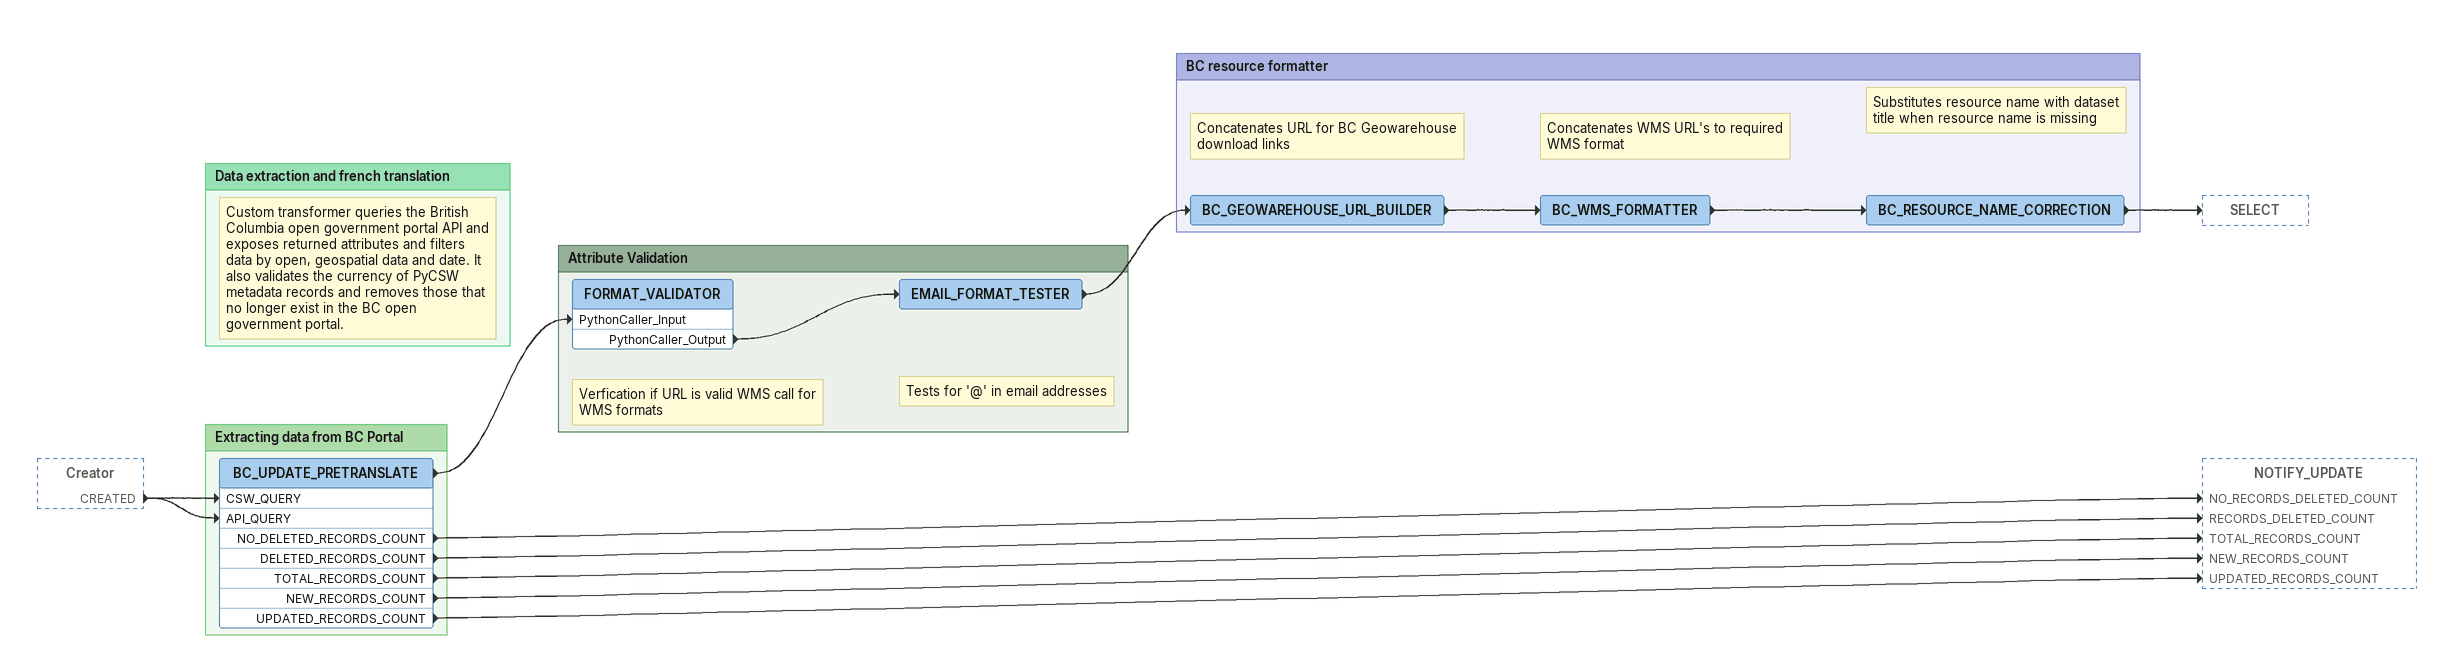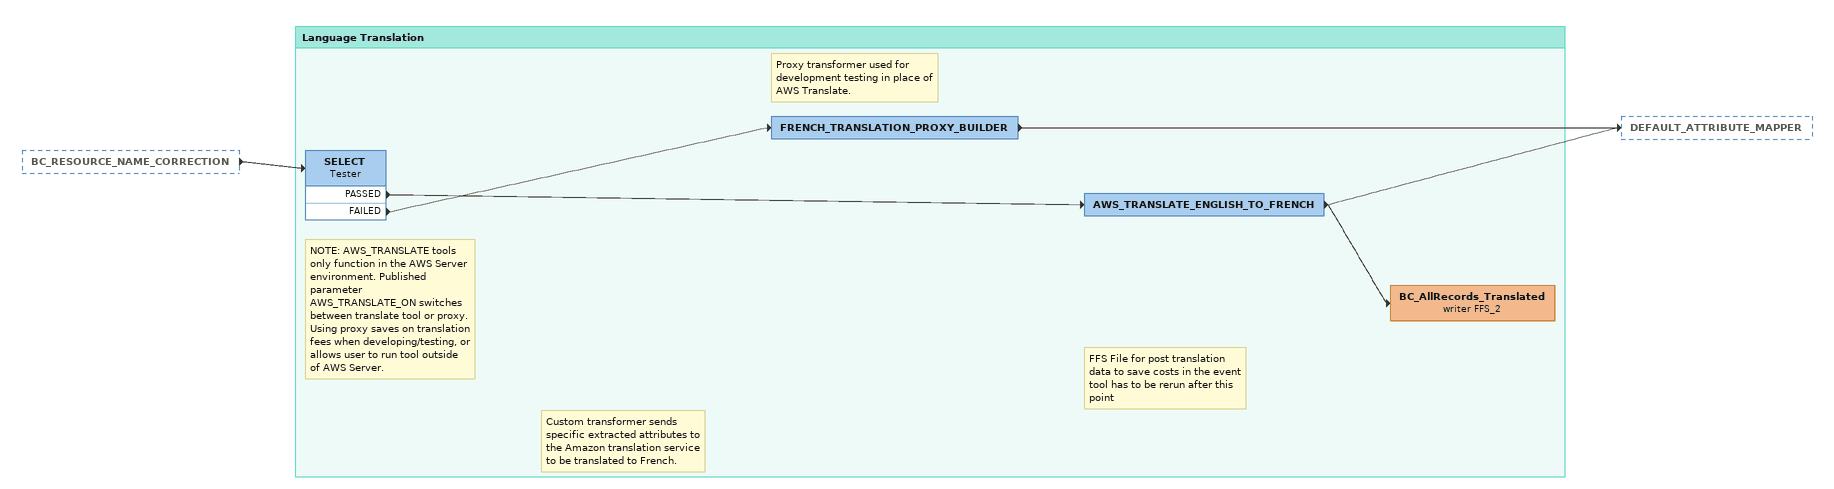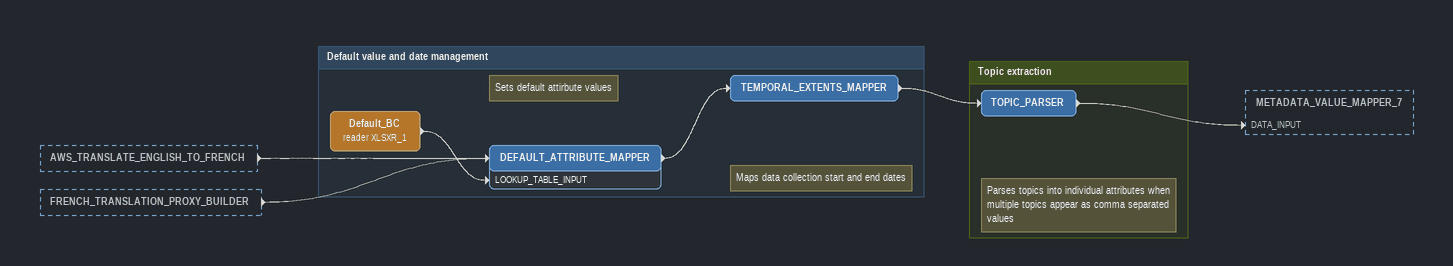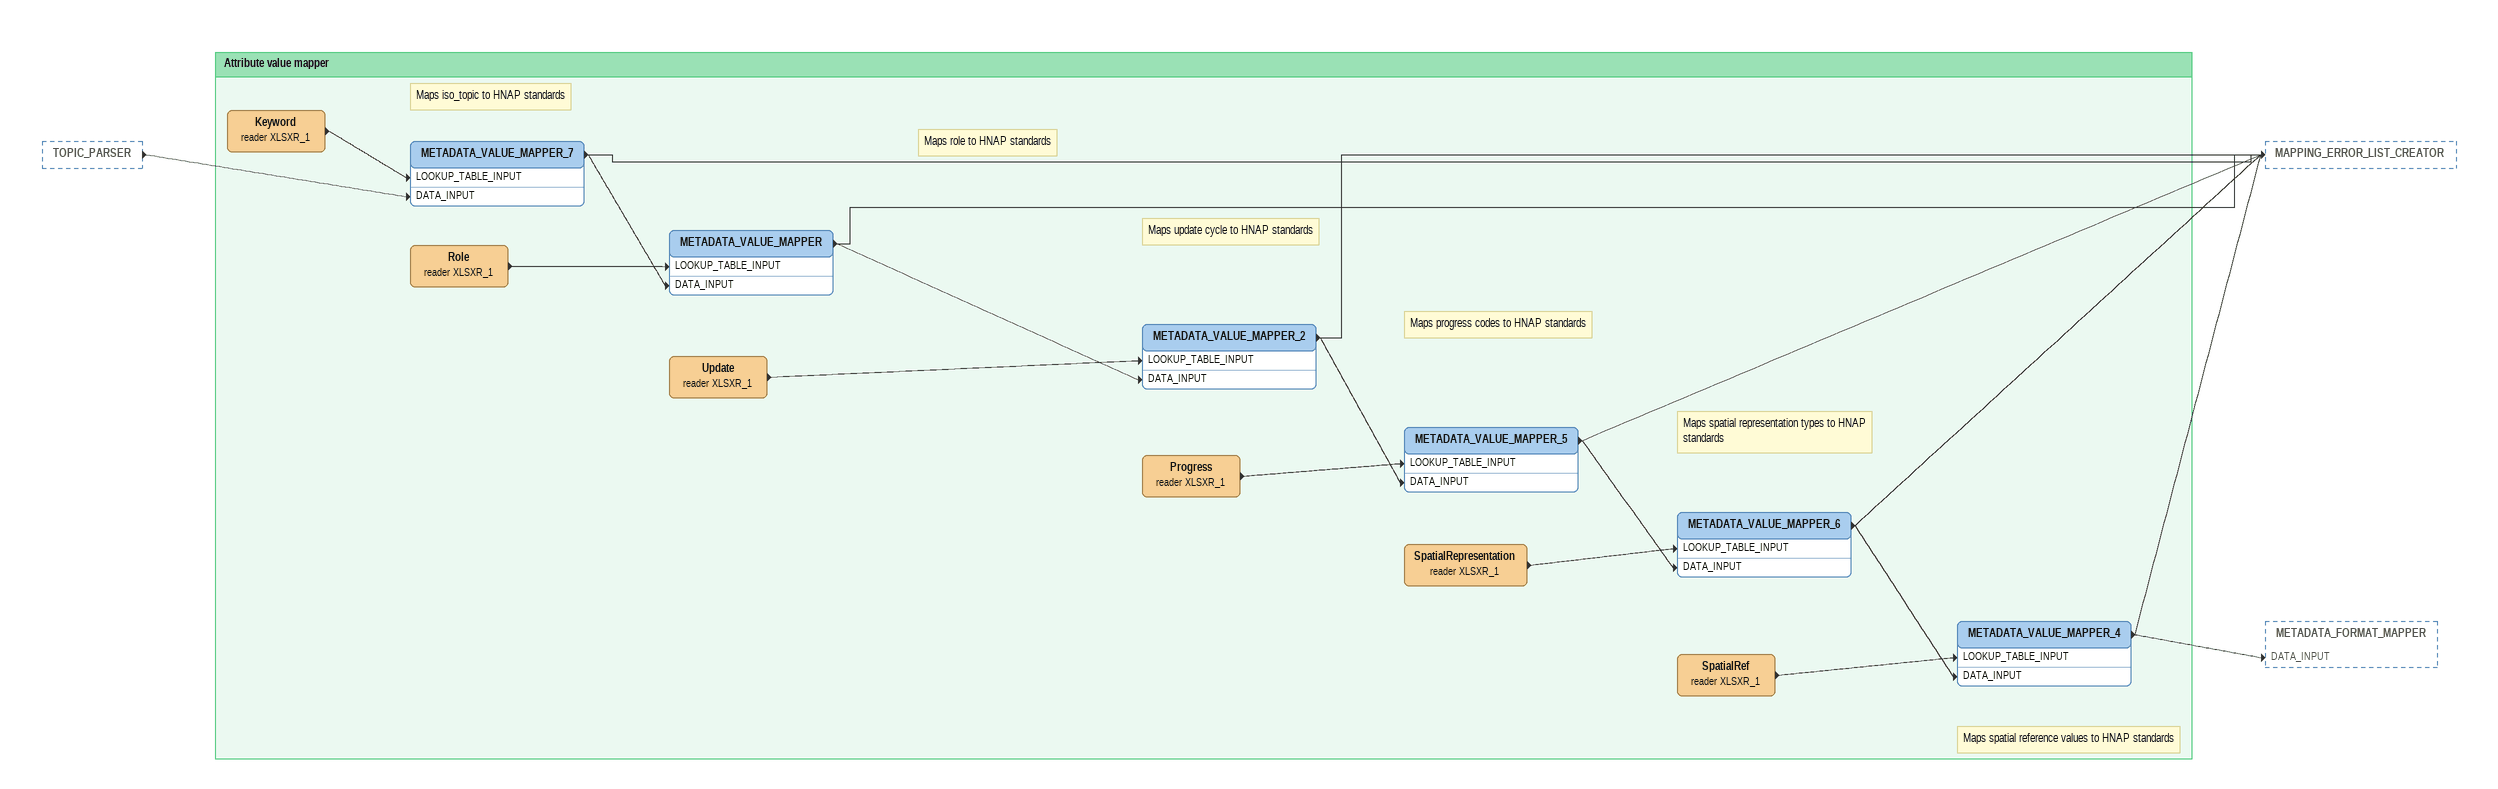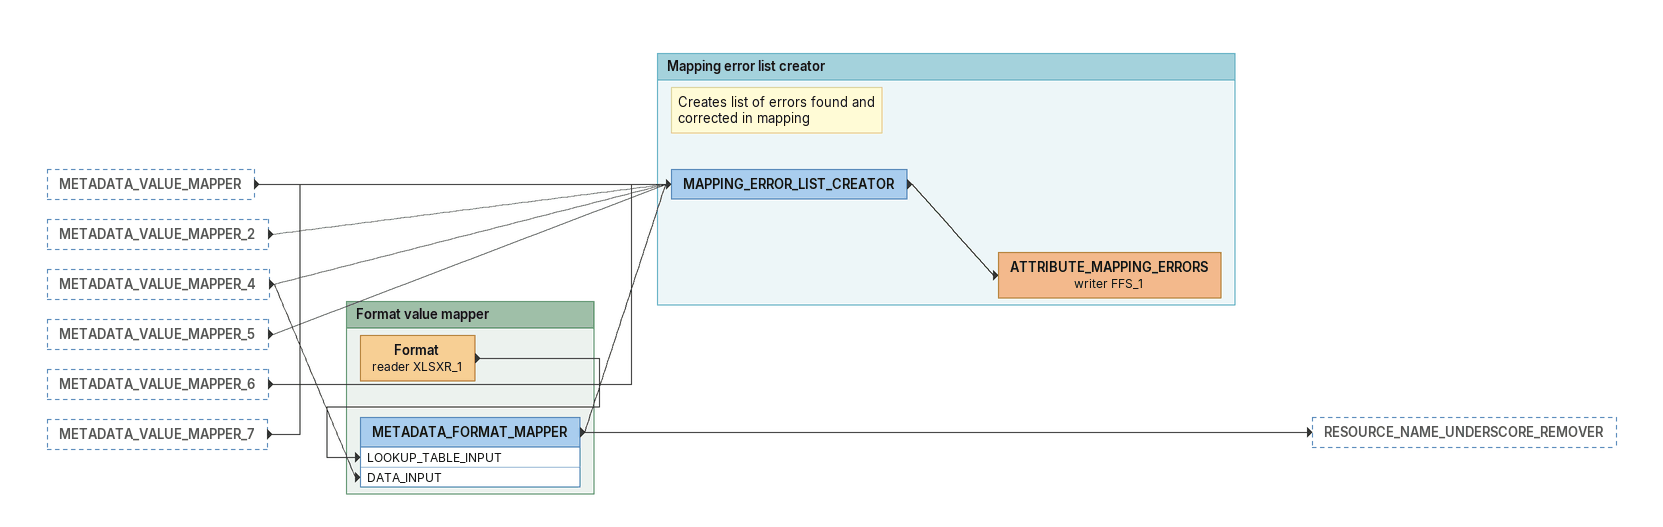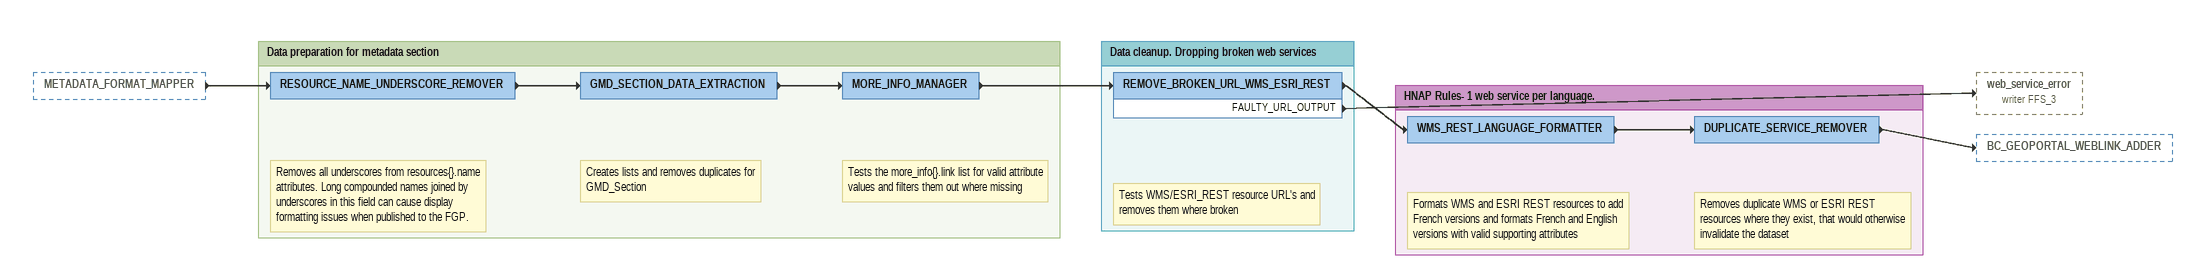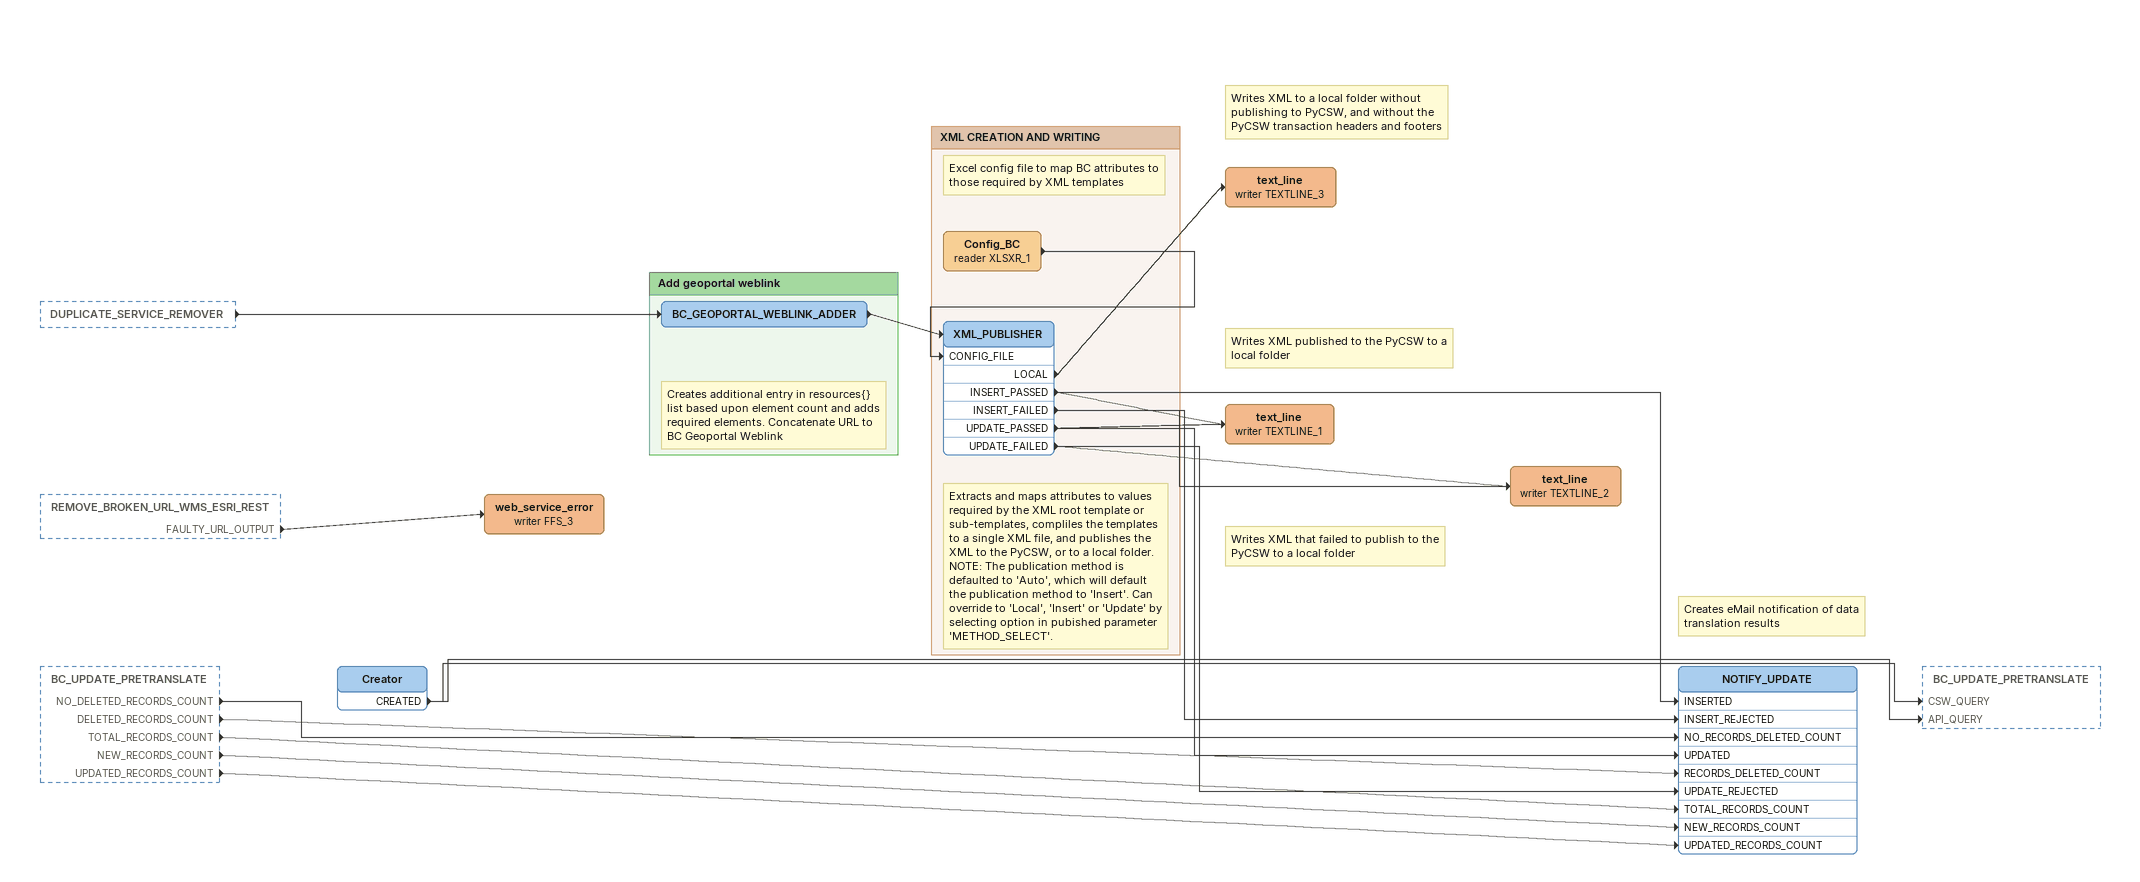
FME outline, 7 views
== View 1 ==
Creator [outside]
    CREATED -> BC_UPDATE_PRETRANSLATE [CSW_QUERY]
    CREATED -> BC_UPDATE_PRETRANSLATE [API_QUERY]

Bookmark: Extracting data from BC Portal
BC_UPDATE_PRETRANSLATE
    NO_DELETED_RECORDS_COUNT -> NOTIFY_UPDATE [NO_RECORDS_DELETED_COUNT]
    DELETED_RECORDS_COUNT -> NOTIFY_UPDATE [RECORDS_DELETED_COUNT]
    TOTAL_RECORDS_COUNT -> NOTIFY_UPDATE [TOTAL_RECORDS_COUNT]
    NEW_RECORDS_COUNT -> NOTIFY_UPDATE [NEW_RECORDS_COUNT]
    -> FORMAT_VALIDATOR [PythonCaller_Input]
    UPDATED_RECORDS_COUNT -> NOTIFY_UPDATE [UPDATED_RECORDS_COUNT]

Bookmark: Attribute Validation
Note: Verfication if URL is valid WMS call for WMS formats
FORMAT_VALIDATOR
    PythonCaller_Output -> EMAIL_FORMAT_TESTER
Note: Tests for '@' in email addresses
EMAIL_FORMAT_TESTER
    -> BC_GEOWAREHOUSE_URL_BUILDER

Bookmark: BC resource formatter
Note: Concatenates URL for BC Geowarehouse download links
BC_GEOWAREHOUSE_URL_BUILDER
    -> BC_WMS_FORMATTER
Note: Concatenates WMS URL's to required WMS format
BC_WMS_FORMATTER
    -> BC_RESOURCE_NAME_CORRECTION
Note: Substitutes resource name with dataset title when resource name is missing
BC_RESOURCE_NAME_CORRECTION
    -> SELECT

Bookmark: Data extraction and french translation
Note: Custom transformer queries the British Columbia open government portal API and exposes returned attributes and filters data by open, geospatial data and date. It also validates the currency of PyCSW metadata records and removes those that no longer exist in the BC open government portal.

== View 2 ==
BC_RESOURCE_NAME_CORRECTION [outside]
    -> SELECT

Bookmark: Language Translation
Note: NOTE: AWS_TRANSLATE tools only function in the AWS Server environment. Published parameter AWS_TRANSLATE_ON switches between translate tool or proxy. Using proxy saves on translation fees when developing/testing, or allows user to run tool outside of AWS Server.
SELECT: Tester
    PASSED -> AWS_TRANSLATE_ENGLISH_TO_FRENCH
    FAILED -> FRENCH_TRANSLATION_PROXY_BUILDER
Note: Proxy transformer used for development testing in place of AWS Translate.
FRENCH_TRANSLATION_PROXY_BUILDER
    -> DEFAULT_ATTRIBUTE_MAPPER
Note: Custom transformer sends specific extracted attributes to the Amazon translation service to be translated to French.
AWS_TRANSLATE_ENGLISH_TO_FRENCH
    -> BC_AllRecords_Translated (writer FFS_2)
    -> DEFAULT_ATTRIBUTE_MAPPER
Note: FFS File for post translation data to save costs in the event tool has to be rerun after this point
BC_AllRecords_Translated (writer FFS_2)

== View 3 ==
AWS_TRANSLATE_ENGLISH_TO_FRENCH [outside]
    -> DEFAULT_ATTRIBUTE_MAPPER
FRENCH_TRANSLATION_PROXY_BUILDER [outside]
    -> DEFAULT_ATTRIBUTE_MAPPER

Bookmark: Default value and date management
Default_BC (reader XLSXR_1)
    -> DEFAULT_ATTRIBUTE_MAPPER [LOOKUP_TABLE_INPUT]
Note: Sets default attirbute values
DEFAULT_ATTRIBUTE_MAPPER
    -> TEMPORAL_EXTENTS_MAPPER
Note: Maps data collection start and end dates
TEMPORAL_EXTENTS_MAPPER
    -> TOPIC_PARSER

Bookmark: Topic extraction
Note: Parses topics into individual attributes when multiple topics appear as comma separated values
TOPIC_PARSER
    -> METADATA_VALUE_MAPPER_7 [DATA_INPUT]

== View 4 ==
TOPIC_PARSER [outside]
    -> METADATA_VALUE_MAPPER_7 [DATA_INPUT]

Bookmark: Attribute value mapper
Keyword (reader XLSXR_1)
    -> METADATA_VALUE_MAPPER_7 [LOOKUP_TABLE_INPUT]
Note: Maps iso_topic to HNAP standards
METADATA_VALUE_MAPPER_7
    -> METADATA_VALUE_MAPPER [DATA_INPUT]
    -> MAPPING_ERROR_LIST_CREATOR
Role (reader XLSXR_1)
    -> METADATA_VALUE_MAPPER [LOOKUP_TABLE_INPUT]
Note: Maps role to HNAP standards
METADATA_VALUE_MAPPER
    -> METADATA_VALUE_MAPPER_2 [DATA_INPUT]
    -> MAPPING_ERROR_LIST_CREATOR
Update (reader XLSXR_1)
    -> METADATA_VALUE_MAPPER_2 [LOOKUP_TABLE_INPUT]
Note: Maps update cycle to HNAP standards
METADATA_VALUE_MAPPER_2
    -> METADATA_VALUE_MAPPER_5 [DATA_INPUT]
    -> MAPPING_ERROR_LIST_CREATOR
Progress (reader XLSXR_1)
    -> METADATA_VALUE_MAPPER_5 [LOOKUP_TABLE_INPUT]
Note: Maps progress codes to HNAP standards
METADATA_VALUE_MAPPER_5
    -> METADATA_VALUE_MAPPER_6 [DATA_INPUT]
    -> MAPPING_ERROR_LIST_CREATOR
SpatialRepresentation (reader XLSXR_1)
    -> METADATA_VALUE_MAPPER_6 [LOOKUP_TABLE_INPUT]
Note: Maps spatial representation types to HNAP standards
METADATA_VALUE_MAPPER_6
    -> METADATA_VALUE_MAPPER_4 [DATA_INPUT]
    -> MAPPING_ERROR_LIST_CREATOR
SpatialRef (reader XLSXR_1)
    -> METADATA_VALUE_MAPPER_4 [LOOKUP_TABLE_INPUT]
Note: Maps spatial reference values to HNAP standards
METADATA_VALUE_MAPPER_4
    -> METADATA_FORMAT_MAPPER [DATA_INPUT]
    -> MAPPING_ERROR_LIST_CREATOR

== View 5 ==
METADATA_VALUE_MAPPER [outside]
    -> MAPPING_ERROR_LIST_CREATOR
METADATA_VALUE_MAPPER_2 [outside]
    -> MAPPING_ERROR_LIST_CREATOR
METADATA_VALUE_MAPPER_4 [outside]
    -> METADATA_FORMAT_MAPPER [DATA_INPUT]
    -> MAPPING_ERROR_LIST_CREATOR
METADATA_VALUE_MAPPER_5 [outside]
    -> MAPPING_ERROR_LIST_CREATOR
METADATA_VALUE_MAPPER_6 [outside]
    -> MAPPING_ERROR_LIST_CREATOR
METADATA_VALUE_MAPPER_7 [outside]
    -> MAPPING_ERROR_LIST_CREATOR

Bookmark: Format value mapper
Format (reader XLSXR_1)
    -> METADATA_FORMAT_MAPPER [LOOKUP_TABLE_INPUT]
METADATA_FORMAT_MAPPER
    -> MAPPING_ERROR_LIST_CREATOR
    -> RESOURCE_NAME_UNDERSCORE_REMOVER

Bookmark: Mapping error list creator
Note: Creates list of errors found and corrected in mapping
MAPPING_ERROR_LIST_CREATOR
    -> ATTRIBUTE_MAPPING_ERRORS (writer FFS_1)
ATTRIBUTE_MAPPING_ERRORS (writer FFS_1)

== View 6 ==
METADATA_FORMAT_MAPPER [outside]
    -> RESOURCE_NAME_UNDERSCORE_REMOVER

Bookmark: Data preparation for metadata section
Note: Removes all underscores from resources{}.name attributes. Long compounded names joined by underscores in this field can cause display formatting issues when published to the FGP.
RESOURCE_NAME_UNDERSCORE_REMOVER
    -> GMD_SECTION_DATA_EXTRACTION
Note: Creates lists and removes duplicates for GMD_Section
GMD_SECTION_DATA_EXTRACTION
    -> MORE_INFO_MANAGER
Note: Tests the more_info{}.link list for valid attribute values and filters them out where missing
MORE_INFO_MANAGER
    -> REMOVE_BROKEN_URL_WMS_ESRI_REST

Bookmark: Data cleanup. Dropping broken web services
Note: Tests WMS/ESRI_REST resource URL's and removes them where broken
REMOVE_BROKEN_URL_WMS_ESRI_REST
    -> WMS_REST_LANGUAGE_FORMATTER
    FAULTY_URL_OUTPUT -> web_service_error (writer FFS_3)

Bookmark: HNAP Rules- 1 web service per language.
Note: Formats WMS and ESRI REST resources to add French versions and formats French and English versions with valid supporting attributes
WMS_REST_LANGUAGE_FORMATTER
    -> DUPLICATE_SERVICE_REMOVER
Note: Removes duplicate WMS or ESRI REST resources where they exist, that would otherwise invalidate the dataset
DUPLICATE_SERVICE_REMOVER
    -> BC_GEOPORTAL_WEBLINK_ADDER

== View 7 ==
DUPLICATE_SERVICE_REMOVER [outside]
    -> BC_GEOPORTAL_WEBLINK_ADDER
REMOVE_BROKEN_URL_WMS_ESRI_REST [outside]
    FAULTY_URL_OUTPUT -> web_service_error (writer FFS_3)
BC_UPDATE_PRETRANSLATE [outside]
    NO_DELETED_RECORDS_COUNT -> NOTIFY_UPDATE [NO_RECORDS_DELETED_COUNT]
    DELETED_RECORDS_COUNT -> NOTIFY_UPDATE [RECORDS_DELETED_COUNT]
    TOTAL_RECORDS_COUNT -> NOTIFY_UPDATE [TOTAL_RECORDS_COUNT]
    NEW_RECORDS_COUNT -> NOTIFY_UPDATE [NEW_RECORDS_COUNT]
    UPDATED_RECORDS_COUNT -> NOTIFY_UPDATE [UPDATED_RECORDS_COUNT]
Creator
    CREATED -> BC_UPDATE_PRETRANSLATE [CSW_QUERY]
    CREATED -> BC_UPDATE_PRETRANSLATE [API_QUERY]
web_service_error (writer FFS_3)
Note: Writes XML to a local folder without publishing to PyCSW, and without the PyCSW transaction headers and footers
text_line (writer TEXTLINE_3)
Note: Writes XML published to the PyCSW to a local folder
text_line (writer TEXTLINE_1)
Note: Writes XML that failed to publish to the PyCSW to a local folder
text_line (writer TEXTLINE_2)
Note: Creates eMail notification of data translation results
NOTIFY_UPDATE

Bookmark: Add geoportal weblink
Note: Creates additional entry in resources{} list based upon element count and adds required elements. Concatenate URL to BC Geoportal Weblink
BC_GEOPORTAL_WEBLINK_ADDER
    -> XML_PUBLISHER

Bookmark: XML CREATION AND WRITING
Note: Excel config file to map BC attributes to those required by XML templates
Config_BC (reader XLSXR_1)
    -> XML_PUBLISHER [CONFIG_FILE]
Note: Extracts and maps attributes to values required by the XML root template or sub-templates, compliles the templates to a single XML file, and publishes the XML to the PyCSW, or to a local folder. / NOTE: The publication method is defaulted to 'Auto', which will default the publication method to 'Insert'. Can override to 'Local', 'Insert' or 'Update' by selecting option in pubished parameter 'METHOD_SELECT'.
XML_PUBLISHER
    LOCAL -> text_line (writer TEXTLINE_3)
    INSERT_PASSED -> text_line (writer TEXTLINE_1)
    INSERT_PASSED -> NOTIFY_UPDATE [INSERTED]
    INSERT_FAILED -> text_line (writer TEXTLINE_2)
    INSERT_FAILED -> NOTIFY_UPDATE [INSERT_REJECTED]
    UPDATE_PASSED -> text_line (writer TEXTLINE_1)
    UPDATE_PASSED -> NOTIFY_UPDATE [UPDATED]
    UPDATE_FAILED -> text_line (writer TEXTLINE_2)
    UPDATE_FAILED -> NOTIFY_UPDATE [UPDATE_REJECTED]
